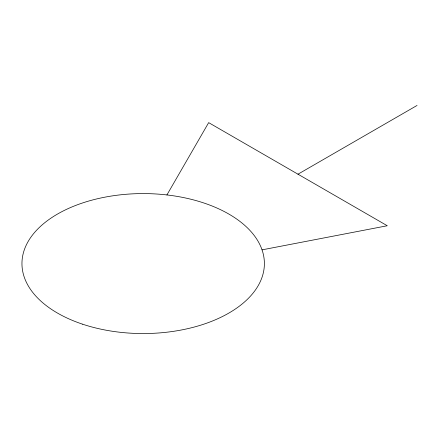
<?xml version="1.0" encoding="UTF-8"?>
<svg xmlns="http://www.w3.org/2000/svg" width="439" height="439" viewBox="0 0 439 439"><rect width="100%" height="100%" fill="white"/><g stroke="black" fill="none" stroke-linecap="round" stroke-linejoin="round"><path stroke-width="0.66" d="M166.924 194.938L208.668 122.635L387.28 225.75L262.039 249.857M297.977 174.195L417.05 105.448M82.559 324.18A121.219 69.988 0 0 0 264.388 263.57A121.219 69.988 0 0 0 82.559 202.961A121.219 69.988 0 0 0 82.559 324.18"/></g></svg>
